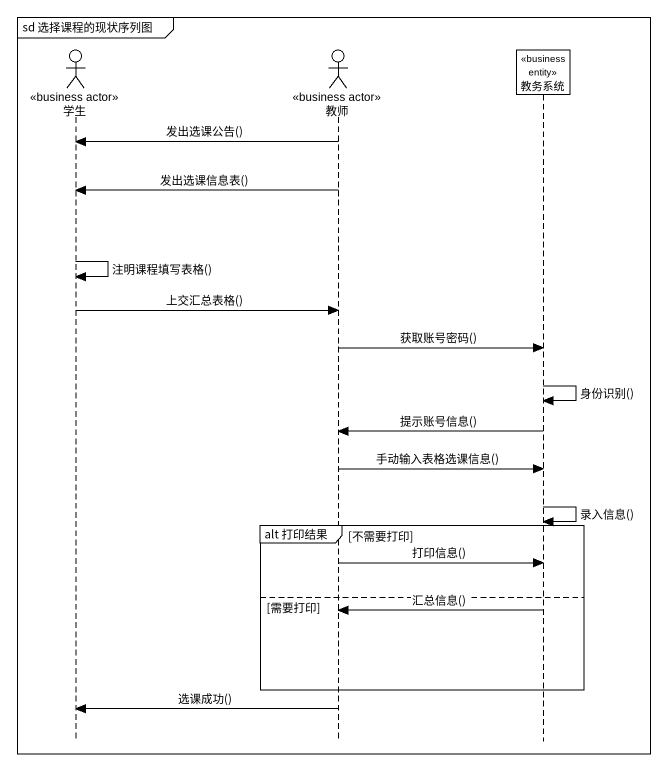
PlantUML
@startuml
mainframe sd 选择课程的现状序列图
hide footbox
actor 学生 <<business actor>>
actor 教师 <<business actor>>
participant 教务系统 <<business entity>>

教师 -> 学生 : 发出选课公告()
教师 -> 学生 : 发出选课信息表()
学生 -> 学生 : 注明课程填写表格()
学生 -> 教师 : 上交汇总表格()
教师 -> 教务系统 : 获取账号密码()
教务系统 -> 教务系统 : 身份识别()
教务系统 -> 教师 : 提示账号信息()
教师 -> 教务系统 : 手动输入表格选课信息()
教务系统 -> 教务系统 : 录入信息()
group alt 打印结果 [不需要打印]
  教师 -> 教务系统 : 打印信息()
else 需要打印
  教务系统 -> 教师 : 汇总信息()
end
教师 -> 学生 : 选课成功()
@enduml
